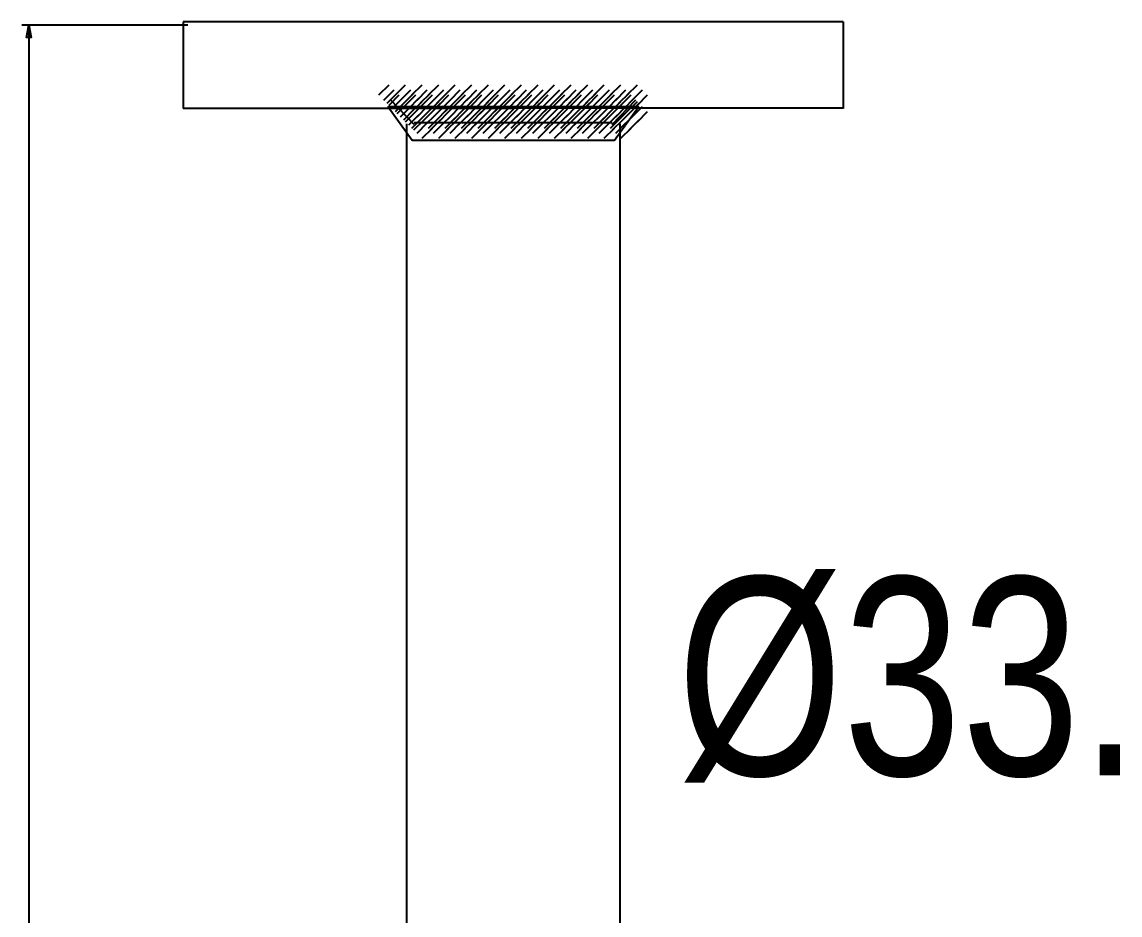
# Model space of a CAD drawing. Extents: x 0 to 152, y 6 to 260.
# Drawn here: x 49.17 to 90.01, y 39.16 to 72.37 of the extents above; entities that cross this region are included whole.
import ezdxf

# ---------------------------------------------------------------- set-up
doc = ezdxf.new("R2010")
doc.units = 0
doc.layers.add('LIVELLO_1', color=160, linetype='Continuous')
doc.styles.add('STD', font='txt')

# ---------------------------------------------------------------- blocks, each defined once
blk = doc.blocks.new('AI9-BLK319')
at = {"layer": 'LIVELLO_1', "color": 7}
for p, q in [((3.622518, -0.328318), (4.002856, 0.050987)), ((3.813032, -0.518142), (4.191475, -0.13677)), ((4.002856, -0.7059), (4.381128, -0.328318))]:
    blk.add_line(p, q, dxfattribs=at)
blk = doc.blocks.new('AI9-BLK318')
at = {"layer": 'LIVELLO_1', "color": 7}
blk.add_blockref('AI9-BLK319', (0, 0), dxfattribs=at)
blk = doc.blocks.new('AI9-BLK317')
at = {"layer": 'LIVELLO_1', "color": 7}
for p, q in [((3.856526, -0.172772), (4.233936, 0.206533)), ((4.046179, -0.362252), (4.424622, 0.014986)), ((4.233936, -0.552077), (4.614275, -0.172772))]:
    blk.add_line(p, q, dxfattribs=at)
blk = doc.blocks.new('AI9-BLK316')
at = {"layer": 'LIVELLO_1', "color": 7}
blk.add_blockref('AI9-BLK317', (0, 0), dxfattribs=at)
blk = doc.blocks.new('AI9-BLK315')
at = {"layer": 'LIVELLO_1', "color": 7}
for p, q in [((4.011297, 0.01912), (4.389741, 0.396358)), ((4.199055, -0.172772), (4.579393, 0.208601)), ((4.389741, -0.360185), (4.768012, 0.01912))]:
    blk.add_line(p, q, dxfattribs=at)
blk = doc.blocks.new('AI9-BLK314')
at = {"layer": 'LIVELLO_1', "color": 7}
blk.add_blockref('AI9-BLK315', (0, 0), dxfattribs=at)
blk = doc.blocks.new('AI9-BLK311')
at = {"layer": 'LIVELLO_1', "color": 7}
for p, q in [((3.007396, -0.328318), (3.387907, 0.050987)), ((3.197221, -0.518142), (3.575492, -0.13677)), ((3.387907, -0.7059), (3.766178, -0.328318))]:
    blk.add_line(p, q, dxfattribs=at)
blk = doc.blocks.new('AI9-BLK310')
at = {"layer": 'LIVELLO_1', "color": 7}
blk.add_blockref('AI9-BLK311', (0, 0), dxfattribs=at)
blk = doc.blocks.new('AI9-BLK309')
at = {"layer": 'LIVELLO_1', "color": 7}
for p, q in [((3.315904, -0.172772), (3.694348, 0.206533)), ((3.504696, -0.362252), (3.884001, 0.014986)), ((3.694348, -0.552077), (4.07262, -0.172772))]:
    blk.add_line(p, q, dxfattribs=at)
blk = doc.blocks.new('AI9-BLK308')
at = {"layer": 'LIVELLO_1', "color": 7}
blk.add_blockref('AI9-BLK309', (0, 0), dxfattribs=at)
blk = doc.blocks.new('AI9-BLK307')
at = {"layer": 'LIVELLO_1', "color": 7}
for p, q in [((3.622518, 0.01912), (4.002856, 0.396358)), ((3.813032, -0.172772), (4.191475, 0.208601)), ((4.002856, -0.360185), (4.381128, 0.01912))]:
    blk.add_line(p, q, dxfattribs=at)
blk = doc.blocks.new('AI9-BLK306')
at = {"layer": 'LIVELLO_1', "color": 7}
blk.add_blockref('AI9-BLK307', (0, 0), dxfattribs=at)
blk = doc.blocks.new('AI9-BLK305')
at = {"layer": 'LIVELLO_1', "color": 7}
for p, q in [((3.856526, 0.19172), (4.233936, 0.571025)), ((4.046179, 0.002239), (4.424622, 0.381544)), ((4.233936, -0.187585), (4.614275, 0.19172))]:
    blk.add_line(p, q, dxfattribs=at)
blk = doc.blocks.new('AI9-BLK304')
at = {"layer": 'LIVELLO_1', "color": 7}
blk.add_blockref('AI9-BLK305', (0, 0), dxfattribs=at)
blk = doc.blocks.new('AI9-BLK303')
at = {"layer": 'LIVELLO_1', "color": 7}
for p, q in [((4.011297, 0.345543), (4.389741, 0.724848)), ((4.199055, 0.157785), (4.579393, 0.535023)), ((4.389741, -0.033762), (4.768012, 0.345543))]:
    blk.add_line(p, q, dxfattribs=at)
blk = doc.blocks.new('AI9-BLK302')
at = {"layer": 'LIVELLO_1', "color": 7}
blk.add_blockref('AI9-BLK303', (0, 0), dxfattribs=at)
blk = doc.blocks.new('AI9-BLK301')
at = {"layer": 'LIVELLO_1', "color": 7}
for p, q in [((2.391585, -0.328318), (2.769857, 0.050987)), ((2.582271, -0.518142), (2.960543, -0.13677)), ((2.769857, -0.7059), (3.150195, -0.328318))]:
    blk.add_line(p, q, dxfattribs=at)
blk = doc.blocks.new('AI9-BLK300')
at = {"layer": 'LIVELLO_1', "color": 7}
blk.add_blockref('AI9-BLK301', (0, 0), dxfattribs=at)
blk = doc.blocks.new('AI9-BLK299')
at = {"layer": 'LIVELLO_1', "color": 7}
for p, q in [((2.700955, -0.172772), (3.079399, 0.206533)), ((2.888713, -0.362252), (3.269051, 0.014986)), ((3.079399, -0.552077), (3.456637, -0.172772))]:
    blk.add_line(p, q, dxfattribs=at)
blk = doc.blocks.new('AI9-BLK298')
at = {"layer": 'LIVELLO_1', "color": 7}
blk.add_blockref('AI9-BLK299', (0, 0), dxfattribs=at)
blk = doc.blocks.new('AI9-BLK297')
at = {"layer": 'LIVELLO_1', "color": 7}
for p, q in [((3.007396, 0.01912), (3.387907, 0.396358)), ((3.197221, -0.172772), (3.575492, 0.208601)), ((3.387907, -0.360185), (3.766178, 0.01912))]:
    blk.add_line(p, q, dxfattribs=at)
blk = doc.blocks.new('AI9-BLK296')
at = {"layer": 'LIVELLO_1', "color": 7}
blk.add_blockref('AI9-BLK297', (0, 0), dxfattribs=at)
blk = doc.blocks.new('AI9-BLK295')
at = {"layer": 'LIVELLO_1', "color": 7}
for p, q in [((3.315904, 0.19172), (3.694348, 0.571025)), ((3.504696, 0.002239), (3.884001, 0.381544)), ((3.694348, -0.187585), (4.07262, 0.19172))]:
    blk.add_line(p, q, dxfattribs=at)
blk = doc.blocks.new('AI9-BLK294')
at = {"layer": 'LIVELLO_1', "color": 7}
blk.add_blockref('AI9-BLK295', (0, 0), dxfattribs=at)
blk = doc.blocks.new('AI9-BLK293')
at = {"layer": 'LIVELLO_1', "color": 7}
for p, q in [((3.622518, 0.345543), (4.002856, 0.724848)), ((3.813032, 0.157785), (4.191475, 0.535023)), ((4.002856, -0.033762), (4.381128, 0.345543))]:
    blk.add_line(p, q, dxfattribs=at)
blk = doc.blocks.new('AI9-BLK292')
at = {"layer": 'LIVELLO_1', "color": 7}
blk.add_blockref('AI9-BLK293', (0, 0), dxfattribs=at)
blk = doc.blocks.new('AI9-BLK291')
at = {"layer": 'LIVELLO_1', "color": 7}
for p, q in [((1.776463, -0.328318), (2.154907, 0.050987)), ((1.964221, -0.518142), (2.34456, -0.13677)), ((2.154907, -0.7059), (2.533351, -0.328318))]:
    blk.add_line(p, q, dxfattribs=at)
blk = doc.blocks.new('AI9-BLK290')
at = {"layer": 'LIVELLO_1', "color": 7}
blk.add_blockref('AI9-BLK291', (0, 0), dxfattribs=at)
blk = doc.blocks.new('AI9-BLK289')
at = {"layer": 'LIVELLO_1', "color": 7}
for p, q in [((2.083077, -0.172772), (2.463416, 0.206533)), ((2.273763, -0.362252), (2.651001, 0.014986)), ((2.463416, -0.552077), (2.841687, -0.172772))]:
    blk.add_line(p, q, dxfattribs=at)
blk = doc.blocks.new('AI9-BLK288')
at = {"layer": 'LIVELLO_1', "color": 7}
blk.add_blockref('AI9-BLK289', (0, 0), dxfattribs=at)
blk = doc.blocks.new('AI9-BLK287')
at = {"layer": 'LIVELLO_1', "color": 7}
for p, q in [((2.391585, 0.01912), (2.769857, 0.396358)), ((2.582271, -0.172772), (2.960543, 0.208601)), ((2.769857, -0.360185), (3.150195, 0.01912))]:
    blk.add_line(p, q, dxfattribs=at)
blk = doc.blocks.new('AI9-BLK286')
at = {"layer": 'LIVELLO_1', "color": 7}
blk.add_blockref('AI9-BLK287', (0, 0), dxfattribs=at)
blk = doc.blocks.new('AI9-BLK285')
at = {"layer": 'LIVELLO_1', "color": 7}
for p, q in [((2.700955, 0.19172), (3.079399, 0.571025)), ((2.888713, 0.002239), (3.269051, 0.381544)), ((3.079399, -0.187585), (3.456637, 0.19172))]:
    blk.add_line(p, q, dxfattribs=at)
blk = doc.blocks.new('AI9-BLK284')
at = {"layer": 'LIVELLO_1', "color": 7}
blk.add_blockref('AI9-BLK285', (0, 0), dxfattribs=at)
blk = doc.blocks.new('AI9-BLK283')
at = {"layer": 'LIVELLO_1', "color": 7}
for p, q in [((3.007396, 0.345543), (3.387907, 0.724848)), ((3.197221, 0.157785), (3.575492, 0.535023)), ((3.387907, -0.033762), (3.766178, 0.345543))]:
    blk.add_line(p, q, dxfattribs=at)
blk = doc.blocks.new('AI9-BLK282')
at = {"layer": 'LIVELLO_1', "color": 7}
blk.add_blockref('AI9-BLK283', (0, 0), dxfattribs=at)
blk = doc.blocks.new('AI9-BLK281')
at = {"layer": 'LIVELLO_1', "color": 7}
for p, q in [((1.160653, -0.328318), (1.538924, 0.050987)), ((1.349272, -0.518142), (1.72961, -0.13677)), ((1.538924, -0.7059), (1.917368, -0.328318))]:
    blk.add_line(p, q, dxfattribs=at)
blk = doc.blocks.new('AI9-BLK280')
at = {"layer": 'LIVELLO_1', "color": 7}
blk.add_blockref('AI9-BLK281', (0, 0), dxfattribs=at)
blk = doc.blocks.new('AI9-BLK279')
at = {"layer": 'LIVELLO_1', "color": 7}
for p, q in [((1.468127, -0.172772), (1.848466, 0.206533)), ((1.65778, -0.362252), (2.036051, 0.014986)), ((1.848466, -0.552077), (2.226737, -0.172772))]:
    blk.add_line(p, q, dxfattribs=at)
blk = doc.blocks.new('AI9-BLK278')
at = {"layer": 'LIVELLO_1', "color": 7}
blk.add_blockref('AI9-BLK279', (0, 0), dxfattribs=at)
blk = doc.blocks.new('AI9-BLK277')
at = {"layer": 'LIVELLO_1', "color": 7}
for p, q in [((1.776463, 0.01912), (2.154907, 0.396358)), ((1.964221, -0.172772), (2.34456, 0.208601)), ((2.154907, -0.360185), (2.533351, 0.01912))]:
    blk.add_line(p, q, dxfattribs=at)
blk = doc.blocks.new('AI9-BLK276')
at = {"layer": 'LIVELLO_1', "color": 7}
blk.add_blockref('AI9-BLK277', (0, 0), dxfattribs=at)
blk = doc.blocks.new('AI9-BLK275')
at = {"layer": 'LIVELLO_1', "color": 7}
for p, q in [((2.083077, 0.19172), (2.463416, 0.571025)), ((2.273763, 0.002239), (2.651001, 0.381544)), ((2.463416, -0.187585), (2.841687, 0.19172))]:
    blk.add_line(p, q, dxfattribs=at)
blk = doc.blocks.new('AI9-BLK274')
at = {"layer": 'LIVELLO_1', "color": 7}
blk.add_blockref('AI9-BLK275', (0, 0), dxfattribs=at)
blk = doc.blocks.new('AI9-BLK273')
at = {"layer": 'LIVELLO_1', "color": 7}
for p, q in [((2.391585, 0.345543), (2.769857, 0.724848)), ((2.582271, 0.157785), (2.960543, 0.535023)), ((2.769857, -0.033762), (3.150195, 0.345543))]:
    blk.add_line(p, q, dxfattribs=at)
blk = doc.blocks.new('AI9-BLK272')
at = {"layer": 'LIVELLO_1', "color": 7}
blk.add_blockref('AI9-BLK273', (0, 0), dxfattribs=at)
blk = doc.blocks.new('AI9-BLK271')
at = {"layer": 'LIVELLO_1', "color": 7}
for p, q in [((0.543636, -0.328318), (0.923975, 0.050987)), ((0.733289, -0.518142), (1.111732, -0.13677)), ((0.923975, -0.7059), (1.302418, -0.328318))]:
    blk.add_line(p, q, dxfattribs=at)
blk = doc.blocks.new('AI9-BLK270')
at = {"layer": 'LIVELLO_1', "color": 7}
blk.add_blockref('AI9-BLK271', (0, 0), dxfattribs=at)
blk = doc.blocks.new('AI9-BLK269')
at = {"layer": 'LIVELLO_1', "color": 7}
for p, q in [((0.852144, -0.172772), (1.230416, 0.206533)), ((1.04283, -0.362252), (1.421102, 0.014986)), ((1.230416, -0.552077), (1.610754, -0.172772))]:
    blk.add_line(p, q, dxfattribs=at)
blk = doc.blocks.new('AI9-BLK268')
at = {"layer": 'LIVELLO_1', "color": 7}
blk.add_blockref('AI9-BLK269', (0, 0), dxfattribs=at)
blk = doc.blocks.new('AI9-BLK267')
at = {"layer": 'LIVELLO_1', "color": 7}
for p, q in [((1.160653, 0.01912), (1.538924, 0.396358)), ((1.349272, -0.172772), (1.72961, 0.208601)), ((1.538924, -0.360185), (1.917368, 0.01912))]:
    blk.add_line(p, q, dxfattribs=at)
blk = doc.blocks.new('AI9-BLK266')
at = {"layer": 'LIVELLO_1', "color": 7}
blk.add_blockref('AI9-BLK267', (0, 0), dxfattribs=at)
blk = doc.blocks.new('AI9-BLK265')
at = {"layer": 'LIVELLO_1', "color": 7}
for p, q in [((1.468127, 0.19172), (1.848466, 0.571025)), ((1.65778, 0.002239), (2.036051, 0.381544)), ((1.848466, -0.187585), (2.226737, 0.19172))]:
    blk.add_line(p, q, dxfattribs=at)
blk = doc.blocks.new('AI9-BLK264')
at = {"layer": 'LIVELLO_1', "color": 7}
blk.add_blockref('AI9-BLK265', (0, 0), dxfattribs=at)
blk = doc.blocks.new('AI9-BLK263')
at = {"layer": 'LIVELLO_1', "color": 7}
for p, q in [((1.776463, 0.345543), (2.154907, 0.724848)), ((1.964221, 0.157785), (2.34456, 0.535023)), ((2.154907, -0.033762), (2.533351, 0.345543))]:
    blk.add_line(p, q, dxfattribs=at)
blk = doc.blocks.new('AI9-BLK262')
at = {"layer": 'LIVELLO_1', "color": 7}
blk.add_blockref('AI9-BLK263', (0, 0), dxfattribs=at)
blk = doc.blocks.new('AI9-BLK261')
at = {"layer": 'LIVELLO_1', "color": 7}
for p, q in [((-0.071313, -0.328318), (0.307992, 0.050987)), ((0.118339, -0.518142), (0.496783, -0.13677)), ((0.307992, -0.7059), (0.686435, -0.328318))]:
    blk.add_line(p, q, dxfattribs=at)
blk = doc.blocks.new('AI9-BLK260')
at = {"layer": 'LIVELLO_1', "color": 7}
blk.add_blockref('AI9-BLK261', (0, 0), dxfattribs=at)
blk = doc.blocks.new('AI9-BLK259')
at = {"layer": 'LIVELLO_1', "color": 7}
for p, q in [((0.237195, -0.172772), (0.615466, 0.206533)), ((0.426847, -0.362252), (0.805119, 0.014986)), ((0.615466, -0.552077), (0.99391, -0.172772))]:
    blk.add_line(p, q, dxfattribs=at)
blk = doc.blocks.new('AI9-BLK258')
at = {"layer": 'LIVELLO_1', "color": 7}
blk.add_blockref('AI9-BLK259', (0, 0), dxfattribs=at)
blk = doc.blocks.new('AI9-BLK257')
at = {"layer": 'LIVELLO_1', "color": 7}
for p, q in [((0.543636, 0.01912), (0.923975, 0.396358)), ((0.733289, -0.172772), (1.111732, 0.208601)), ((0.923975, -0.360185), (1.302418, 0.01912))]:
    blk.add_line(p, q, dxfattribs=at)
blk = doc.blocks.new('AI9-BLK256')
at = {"layer": 'LIVELLO_1', "color": 7}
blk.add_blockref('AI9-BLK257', (0, 0), dxfattribs=at)
blk = doc.blocks.new('AI9-BLK255')
at = {"layer": 'LIVELLO_1', "color": 7}
for p, q in [((0.852144, 0.19172), (1.230416, 0.571025)), ((1.04283, 0.002239), (1.421102, 0.381544)), ((1.230416, -0.187585), (1.610754, 0.19172))]:
    blk.add_line(p, q, dxfattribs=at)
blk = doc.blocks.new('AI9-BLK254')
at = {"layer": 'LIVELLO_1', "color": 7}
blk.add_blockref('AI9-BLK255', (0, 0), dxfattribs=at)
blk = doc.blocks.new('AI9-BLK253')
at = {"layer": 'LIVELLO_1', "color": 7}
for p, q in [((1.160653, 0.345543), (1.538924, 0.724848)), ((1.349272, 0.157785), (1.72961, 0.535023)), ((1.538924, -0.033762), (1.917368, 0.345543))]:
    blk.add_line(p, q, dxfattribs=at)
blk = doc.blocks.new('AI9-BLK252')
at = {"layer": 'LIVELLO_1', "color": 7}
blk.add_blockref('AI9-BLK253', (0, 0), dxfattribs=at)
blk = doc.blocks.new('AI9-BLK251')
at = {"layer": 'LIVELLO_1', "color": 7}
for p, q in [((-0.687297, -0.328318), (-0.309025, 0.050987)), ((-0.496611, -0.518142), (-0.1192, -0.13677)), ((-0.309025, -0.7059), (0.071486, -0.328318))]:
    blk.add_line(p, q, dxfattribs=at)
blk = doc.blocks.new('AI9-BLK250')
at = {"layer": 'LIVELLO_1', "color": 7}
blk.add_blockref('AI9-BLK251', (0, 0), dxfattribs=at)
blk = doc.blocks.new('AI9-BLK249')
at = {"layer": 'LIVELLO_1', "color": 7}
for p, q in [((-0.378788, -0.172772), (-0.000517, 0.206533)), ((-0.190169, -0.362252), (0.190169, 0.014986)), ((-0.000517, -0.552077), (0.377927, -0.172772))]:
    blk.add_line(p, q, dxfattribs=at)
blk = doc.blocks.new('AI9-BLK248')
at = {"layer": 'LIVELLO_1', "color": 7}
blk.add_blockref('AI9-BLK249', (0, 0), dxfattribs=at)
blk = doc.blocks.new('AI9-BLK247')
at = {"layer": 'LIVELLO_1', "color": 7}
for p, q in [((-0.071313, 0.01912), (0.307992, 0.396358)), ((0.118339, -0.172772), (0.496783, 0.208601)), ((0.307992, -0.360185), (0.686435, 0.01912))]:
    blk.add_line(p, q, dxfattribs=at)
blk = doc.blocks.new('AI9-BLK246')
at = {"layer": 'LIVELLO_1', "color": 7}
blk.add_blockref('AI9-BLK247', (0, 0), dxfattribs=at)
blk = doc.blocks.new('AI9-BLK245')
at = {"layer": 'LIVELLO_1', "color": 7}
for p, q in [((0.237195, 0.19172), (0.615466, 0.571025)), ((0.426847, 0.002239), (0.805119, 0.381544)), ((0.615466, -0.187585), (0.99391, 0.19172))]:
    blk.add_line(p, q, dxfattribs=at)
blk = doc.blocks.new('AI9-BLK244')
at = {"layer": 'LIVELLO_1', "color": 7}
blk.add_blockref('AI9-BLK245', (0, 0), dxfattribs=at)
blk = doc.blocks.new('AI9-BLK243')
at = {"layer": 'LIVELLO_1', "color": 7}
for p, q in [((0.543636, 0.345543), (0.923975, 0.724848)), ((0.733289, 0.157785), (1.111732, 0.535023)), ((0.923975, -0.033762), (1.302418, 0.345543))]:
    blk.add_line(p, q, dxfattribs=at)
blk = doc.blocks.new('AI9-BLK242')
at = {"layer": 'LIVELLO_1', "color": 7}
blk.add_blockref('AI9-BLK243', (0, 0), dxfattribs=at)
blk = doc.blocks.new('AI9-BLK241')
at = {"layer": 'LIVELLO_1', "color": 7}
for p, q in [((-1.302246, -0.328318), (-0.923975, 0.050987)), ((-1.112594, -0.518142), (-0.73415, -0.13677)), ((-0.923975, -0.7059), (-0.544497, -0.328318))]:
    blk.add_line(p, q, dxfattribs=at)
blk = doc.blocks.new('AI9-BLK240')
at = {"layer": 'LIVELLO_1', "color": 7}
blk.add_blockref('AI9-BLK241', (0, 0), dxfattribs=at)
blk = doc.blocks.new('AI9-BLK239')
at = {"layer": 'LIVELLO_1', "color": 7}
for p, q in [((-0.995805, -0.172772), (-0.615466, 0.206533)), ((-0.806152, -0.362252), (-0.427709, 0.014986)), ((-0.615466, -0.552077), (-0.237023, -0.172772))]:
    blk.add_line(p, q, dxfattribs=at)
blk = doc.blocks.new('AI9-BLK238')
at = {"layer": 'LIVELLO_1', "color": 7}
blk.add_blockref('AI9-BLK239', (0, 0), dxfattribs=at)
blk = doc.blocks.new('AI9-BLK237')
at = {"layer": 'LIVELLO_1', "color": 7}
for p, q in [((-0.687297, 0.01912), (-0.309025, 0.396358)), ((-0.496611, -0.172772), (-0.1192, 0.208601)), ((-0.309025, -0.360185), (0.071486, 0.01912))]:
    blk.add_line(p, q, dxfattribs=at)
blk = doc.blocks.new('AI9-BLK236')
at = {"layer": 'LIVELLO_1', "color": 7}
blk.add_blockref('AI9-BLK237', (0, 0), dxfattribs=at)
blk = doc.blocks.new('AI9-BLK235')
at = {"layer": 'LIVELLO_1', "color": 7}
for p, q in [((-0.378788, 0.19172), (-0.000517, 0.571025)), ((-0.190169, 0.002239), (0.190169, 0.381544)), ((-0.000517, -0.187585), (0.377927, 0.19172))]:
    blk.add_line(p, q, dxfattribs=at)
blk = doc.blocks.new('AI9-BLK234')
at = {"layer": 'LIVELLO_1', "color": 7}
blk.add_blockref('AI9-BLK235', (0, 0), dxfattribs=at)
blk = doc.blocks.new('AI9-BLK233')
at = {"layer": 'LIVELLO_1', "color": 7}
for p, q in [((-0.071313, 0.345543), (0.307992, 0.724848)), ((0.118339, 0.157785), (0.496783, 0.535023)), ((0.307992, -0.033762), (0.686435, 0.345543))]:
    blk.add_line(p, q, dxfattribs=at)
blk = doc.blocks.new('AI9-BLK232')
at = {"layer": 'LIVELLO_1', "color": 7}
blk.add_blockref('AI9-BLK233', (0, 0), dxfattribs=at)
blk = doc.blocks.new('AI9-BLK231')
at = {"layer": 'LIVELLO_1', "color": 7}
for p, q in [((-1.918229, -0.328318), (-1.539958, 0.050987)), ((-1.72961, -0.518142), (-1.349272, -0.13677)), ((-1.539958, -0.7059), (-1.161514, -0.328318))]:
    blk.add_line(p, q, dxfattribs=at)
blk = doc.blocks.new('AI9-BLK230')
at = {"layer": 'LIVELLO_1', "color": 7}
blk.add_blockref('AI9-BLK231', (0, 0), dxfattribs=at)
blk = doc.blocks.new('AI9-BLK229')
at = {"layer": 'LIVELLO_1', "color": 7}
for p, q in [((-1.611788, -0.172772), (-1.231449, 0.206533)), ((-1.421102, -0.362252), (-1.042658, 0.014986)), ((-1.231449, -0.552077), (-0.853006, -0.172772))]:
    blk.add_line(p, q, dxfattribs=at)
blk = doc.blocks.new('AI9-BLK228')
at = {"layer": 'LIVELLO_1', "color": 7}
blk.add_blockref('AI9-BLK229', (0, 0), dxfattribs=at)
blk = doc.blocks.new('AI9-BLK227')
at = {"layer": 'LIVELLO_1', "color": 7}
for p, q in [((-1.302246, 0.01912), (-0.923975, 0.396358)), ((-1.112594, -0.172772), (-0.73415, 0.208601)), ((-0.923975, -0.360185), (-0.544497, 0.01912))]:
    blk.add_line(p, q, dxfattribs=at)
blk = doc.blocks.new('AI9-BLK226')
at = {"layer": 'LIVELLO_1', "color": 7}
blk.add_blockref('AI9-BLK227', (0, 0), dxfattribs=at)
blk = doc.blocks.new('AI9-BLK225')
at = {"layer": 'LIVELLO_1', "color": 7}
for p, q in [((-0.995805, 0.19172), (-0.615466, 0.571025)), ((-0.806152, 0.002239), (-0.427709, 0.381544)), ((-0.615466, -0.187585), (-0.237023, 0.19172))]:
    blk.add_line(p, q, dxfattribs=at)
blk = doc.blocks.new('AI9-BLK224')
at = {"layer": 'LIVELLO_1', "color": 7}
blk.add_blockref('AI9-BLK225', (0, 0), dxfattribs=at)
blk = doc.blocks.new('AI9-BLK223')
at = {"layer": 'LIVELLO_1', "color": 7}
for p, q in [((-0.687297, 0.345543), (-0.309025, 0.724848)), ((-0.496611, 0.157785), (-0.1192, 0.535023)), ((-0.309025, -0.033762), (0.071486, 0.345543))]:
    blk.add_line(p, q, dxfattribs=at)
blk = doc.blocks.new('AI9-BLK222')
at = {"layer": 'LIVELLO_1', "color": 7}
blk.add_blockref('AI9-BLK223', (0, 0), dxfattribs=at)
blk = doc.blocks.new('AI9-BLK221')
at = {"layer": 'LIVELLO_1', "color": 7}
for p, q in [((-2.535246, -0.328318), (-2.154907, 0.050987)), ((-2.345593, -0.518142), (-1.96715, -0.13677)), ((-2.154907, -0.7059), (-1.776463, -0.328318))]:
    blk.add_line(p, q, dxfattribs=at)
blk = doc.blocks.new('AI9-BLK220')
at = {"layer": 'LIVELLO_1', "color": 7}
blk.add_blockref('AI9-BLK221', (0, 0), dxfattribs=at)
blk = doc.blocks.new('AI9-BLK219')
at = {"layer": 'LIVELLO_1', "color": 7}
for p, q in [((-2.226737, -0.172772), (-1.848294, 0.206533)), ((-2.037085, -0.362252), (-1.658641, 0.014986)), ((-1.848294, -0.552077), (-1.467955, -0.172772))]:
    blk.add_line(p, q, dxfattribs=at)
blk = doc.blocks.new('AI9-BLK218')
at = {"layer": 'LIVELLO_1', "color": 7}
blk.add_blockref('AI9-BLK219', (0, 0), dxfattribs=at)
blk = doc.blocks.new('AI9-BLK217')
at = {"layer": 'LIVELLO_1', "color": 7}
for p, q in [((-1.918229, 0.01912), (-1.539958, 0.396358)), ((-1.72961, -0.172772), (-1.349272, 0.208601)), ((-1.539958, -0.360185), (-1.161514, 0.01912))]:
    blk.add_line(p, q, dxfattribs=at)
blk = doc.blocks.new('AI9-BLK216')
at = {"layer": 'LIVELLO_1', "color": 7}
blk.add_blockref('AI9-BLK217', (0, 0), dxfattribs=at)
blk = doc.blocks.new('AI9-BLK215')
at = {"layer": 'LIVELLO_1', "color": 7}
for p, q in [((-1.611788, 0.19172), (-1.231449, 0.571025)), ((-1.421102, 0.002239), (-1.042658, 0.381544)), ((-1.231449, -0.187585), (-0.853006, 0.19172))]:
    blk.add_line(p, q, dxfattribs=at)
blk = doc.blocks.new('AI9-BLK214')
at = {"layer": 'LIVELLO_1', "color": 7}
blk.add_blockref('AI9-BLK215', (0, 0), dxfattribs=at)
blk = doc.blocks.new('AI9-BLK213')
at = {"layer": 'LIVELLO_1', "color": 7}
for p, q in [((-1.302246, 0.345543), (-0.923975, 0.724848)), ((-1.112594, 0.157785), (-0.73415, 0.535023)), ((-0.923975, -0.033762), (-0.544497, 0.345543))]:
    blk.add_line(p, q, dxfattribs=at)
blk = doc.blocks.new('AI9-BLK212')
at = {"layer": 'LIVELLO_1', "color": 7}
blk.add_blockref('AI9-BLK213', (0, 0), dxfattribs=at)
blk = doc.blocks.new('AI9-BLK211')
at = {"layer": 'LIVELLO_1', "color": 7}
for p, q in [((-3.151229, -0.328318), (-2.77089, 0.050987)), ((-2.960543, -0.518142), (-2.582099, -0.13677)), ((-2.77089, -0.7059), (-2.392447, -0.328318))]:
    blk.add_line(p, q, dxfattribs=at)
blk = doc.blocks.new('AI9-BLK210')
at = {"layer": 'LIVELLO_1', "color": 7}
blk.add_blockref('AI9-BLK211', (0, 0), dxfattribs=at)
blk = doc.blocks.new('AI9-BLK209')
at = {"layer": 'LIVELLO_1', "color": 7}
for p, q in [((-2.841687, -0.172772), (-2.464277, 0.206533)), ((-2.652035, -0.362252), (-2.273591, 0.014986)), ((-2.464277, -0.552077), (-2.083938, -0.172772))]:
    blk.add_line(p, q, dxfattribs=at)
blk = doc.blocks.new('AI9-BLK208')
at = {"layer": 'LIVELLO_1', "color": 7}
blk.add_blockref('AI9-BLK209', (0, 0), dxfattribs=at)
blk = doc.blocks.new('AI9-BLK207')
at = {"layer": 'LIVELLO_1', "color": 7}
for p, q in [((-2.535246, 0.01912), (-2.154907, 0.396358)), ((-2.345593, -0.172772), (-1.96715, 0.208601)), ((-2.154907, -0.360185), (-1.776463, 0.01912))]:
    blk.add_line(p, q, dxfattribs=at)
blk = doc.blocks.new('AI9-BLK206')
at = {"layer": 'LIVELLO_1', "color": 7}
blk.add_blockref('AI9-BLK207', (0, 0), dxfattribs=at)
blk = doc.blocks.new('AI9-BLK205')
at = {"layer": 'LIVELLO_1', "color": 7}
for p, q in [((-2.226737, 0.19172), (-1.848294, 0.571025)), ((-2.037085, 0.002239), (-1.658641, 0.381544)), ((-1.848294, -0.187585), (-1.467955, 0.19172))]:
    blk.add_line(p, q, dxfattribs=at)
blk = doc.blocks.new('AI9-BLK204')
at = {"layer": 'LIVELLO_1', "color": 7}
blk.add_blockref('AI9-BLK205', (0, 0), dxfattribs=at)
blk = doc.blocks.new('AI9-BLK203')
at = {"layer": 'LIVELLO_1', "color": 7}
for p, q in [((-1.918229, 0.345543), (-1.539958, 0.724848)), ((-1.72961, 0.157785), (-1.349272, 0.535023)), ((-1.539958, -0.033762), (-1.161514, 0.345543))]:
    blk.add_line(p, q, dxfattribs=at)
blk = doc.blocks.new('AI9-BLK202')
at = {"layer": 'LIVELLO_1', "color": 7}
blk.add_blockref('AI9-BLK203', (0, 0), dxfattribs=at)
blk = doc.blocks.new('AI9-BLK201')
at = {"layer": 'LIVELLO_1', "color": 7}
for p, q in [((-3.766178, -0.328318), (-3.387735, 0.050987)), ((-3.576526, -0.518142), (-3.198082, -0.13677)), ((-3.387735, -0.7059), (-3.007396, -0.328318))]:
    blk.add_line(p, q, dxfattribs=at)
blk = doc.blocks.new('AI9-BLK200')
at = {"layer": 'LIVELLO_1', "color": 7}
blk.add_blockref('AI9-BLK201', (0, 0), dxfattribs=at)
blk = doc.blocks.new('AI9-BLK199')
at = {"layer": 'LIVELLO_1', "color": 7}
for p, q in [((-3.45767, -0.172772), (-3.079226, 0.206533)), ((-3.269912, -0.362252), (-2.889574, 0.014986)), ((-3.079226, -0.552077), (-2.700955, -0.172772))]:
    blk.add_line(p, q, dxfattribs=at)
blk = doc.blocks.new('AI9-BLK198')
at = {"layer": 'LIVELLO_1', "color": 7}
blk.add_blockref('AI9-BLK199', (0, 0), dxfattribs=at)
blk = doc.blocks.new('AI9-BLK197')
at = {"layer": 'LIVELLO_1', "color": 7}
for p, q in [((-3.151229, 0.01912), (-2.77089, 0.396358)), ((-2.960543, -0.172772), (-2.582099, 0.208601)), ((-2.77089, -0.360185), (-2.392447, 0.01912))]:
    blk.add_line(p, q, dxfattribs=at)
blk = doc.blocks.new('AI9-BLK196')
at = {"layer": 'LIVELLO_1', "color": 7}
blk.add_blockref('AI9-BLK197', (0, 0), dxfattribs=at)
blk = doc.blocks.new('AI9-BLK195')
at = {"layer": 'LIVELLO_1', "color": 7}
for p, q in [((-2.841687, 0.19172), (-2.464277, 0.571025)), ((-2.652035, 0.002239), (-2.273591, 0.381544)), ((-2.464277, -0.187585), (-2.083938, 0.19172))]:
    blk.add_line(p, q, dxfattribs=at)
blk = doc.blocks.new('AI9-BLK194')
at = {"layer": 'LIVELLO_1', "color": 7}
blk.add_blockref('AI9-BLK195', (0, 0), dxfattribs=at)
blk = doc.blocks.new('AI9-BLK193')
at = {"layer": 'LIVELLO_1', "color": 7}
for p, q in [((-2.535246, 0.345543), (-2.154907, 0.724848)), ((-2.345593, 0.157785), (-1.96715, 0.535023)), ((-2.154907, -0.033762), (-1.776463, 0.345543))]:
    blk.add_line(p, q, dxfattribs=at)
blk = doc.blocks.new('AI9-BLK192')
at = {"layer": 'LIVELLO_1', "color": 7}
blk.add_blockref('AI9-BLK193', (0, 0), dxfattribs=at)
blk = doc.blocks.new('AI9-BLK191')
at = {"layer": 'LIVELLO_1', "color": 7}
for p, q in [((-4.07262, -0.172772), (-3.695209, 0.206533)), ((-3.884862, -0.362252), (-3.504523, 0.014986)), ((-3.695209, -0.552077), (-3.316938, -0.172772))]:
    blk.add_line(p, q, dxfattribs=at)
blk = doc.blocks.new('AI9-BLK190')
at = {"layer": 'LIVELLO_1', "color": 7}
blk.add_blockref('AI9-BLK191', (0, 0), dxfattribs=at)
blk = doc.blocks.new('AI9-BLK189')
at = {"layer": 'LIVELLO_1', "color": 7}
for p, q in [((-3.766178, 0.01912), (-3.387735, 0.396358)), ((-3.576526, -0.172772), (-3.198082, 0.208601)), ((-3.387735, -0.360185), (-3.007396, 0.01912))]:
    blk.add_line(p, q, dxfattribs=at)
blk = doc.blocks.new('AI9-BLK188')
at = {"layer": 'LIVELLO_1', "color": 7}
blk.add_blockref('AI9-BLK189', (0, 0), dxfattribs=at)
blk = doc.blocks.new('AI9-BLK187')
at = {"layer": 'LIVELLO_1', "color": 7}
for p, q in [((-3.45767, 0.19172), (-3.079226, 0.571025)), ((-3.269912, 0.002239), (-2.889574, 0.381544)), ((-3.079226, -0.187585), (-2.700955, 0.19172))]:
    blk.add_line(p, q, dxfattribs=at)
blk = doc.blocks.new('AI9-BLK186')
at = {"layer": 'LIVELLO_1', "color": 7}
blk.add_blockref('AI9-BLK187', (0, 0), dxfattribs=at)
blk = doc.blocks.new('AI9-BLK185')
at = {"layer": 'LIVELLO_1', "color": 7}
for p, q in [((-3.151229, 0.345543), (-2.77089, 0.724848)), ((-2.960543, 0.157785), (-2.582099, 0.535023)), ((-2.77089, -0.033762), (-2.392447, 0.345543))]:
    blk.add_line(p, q, dxfattribs=at)
blk = doc.blocks.new('AI9-BLK184')
at = {"layer": 'LIVELLO_1', "color": 7}
blk.add_blockref('AI9-BLK185', (0, 0), dxfattribs=at)
blk = doc.blocks.new('AI9-BLK183')
at = {"layer": 'LIVELLO_1', "color": 7}
for p, q in [((-4.382161, 0.01912), (-4.003718, 0.396358)), ((-4.191475, -0.172772), (-3.813032, 0.208601)), ((-4.003718, -0.360185), (-3.623379, 0.01912))]:
    blk.add_line(p, q, dxfattribs=at)
blk = doc.blocks.new('AI9-BLK182')
at = {"layer": 'LIVELLO_1', "color": 7}
blk.add_blockref('AI9-BLK183', (0, 0), dxfattribs=at)
blk = doc.blocks.new('AI9-BLK181')
at = {"layer": 'LIVELLO_1', "color": 7}
for p, q in [((-4.07262, 0.19172), (-3.695209, 0.571025)), ((-3.884862, 0.002239), (-3.504523, 0.381544)), ((-3.695209, -0.187585), (-3.316938, 0.19172))]:
    blk.add_line(p, q, dxfattribs=at)
blk = doc.blocks.new('AI9-BLK180')
at = {"layer": 'LIVELLO_1', "color": 7}
blk.add_blockref('AI9-BLK181', (0, 0), dxfattribs=at)
blk = doc.blocks.new('AI9-BLK179')
at = {"layer": 'LIVELLO_1', "color": 7}
for p, q in [((-3.766178, 0.345543), (-3.387735, 0.724848)), ((-3.576526, 0.157785), (-3.198082, 0.535023)), ((-3.387735, -0.033762), (-3.007396, 0.345543))]:
    blk.add_line(p, q, dxfattribs=at)
blk = doc.blocks.new('AI9-BLK178')
at = {"layer": 'LIVELLO_1', "color": 7}
blk.add_blockref('AI9-BLK179', (0, 0), dxfattribs=at)
blk = doc.blocks.new('AI9-BLK177')
at = {"layer": 'LIVELLO_1', "color": 7}
for p, q in [((-4.614705, 0.19172), (-4.234367, 0.571025)), ((-4.424192, 0.002239), (-4.046781, 0.381544)), ((-4.234367, -0.187585), (-3.856095, 0.19172))]:
    blk.add_line(p, q, dxfattribs=at)
blk = doc.blocks.new('AI9-BLK176')
at = {"layer": 'LIVELLO_1', "color": 7}
blk.add_blockref('AI9-BLK177', (0, 0), dxfattribs=at)
blk = doc.blocks.new('AI9-BLK175')
at = {"layer": 'LIVELLO_1', "color": 7}
for p, q in [((-4.382161, 0.345543), (-4.003718, 0.724848)), ((-4.191475, 0.157785), (-3.813032, 0.535023)), ((-4.003718, -0.033762), (-3.623379, 0.345543))]:
    blk.add_line(p, q, dxfattribs=at)
blk = doc.blocks.new('AI9-BLK174')
at = {"layer": 'LIVELLO_1', "color": 7}
blk.add_blockref('AI9-BLK175', (0, 0), dxfattribs=at)
blk = doc.blocks.new('AI9-BLK173')
at = {"layer": 'LIVELLO_1', "color": 7}
for p, q in [((-4.768012, 0.345543), (-4.389568, 0.724848)), ((-4.580254, 0.157785), (-4.199916, 0.535023)), ((-4.389568, -0.033762), (-4.011297, 0.345543))]:
    blk.add_line(p, q, dxfattribs=at)
blk = doc.blocks.new('AI9-BLK172')
at = {"layer": 'LIVELLO_1', "color": 7}
blk.add_blockref('AI9-BLK173', (0, 0), dxfattribs=at)
blk = doc.blocks.new('AI9-BLK1')
at = {"layer": 'LIVELLO_1', "color": 7}
for p, q in [((-20.619, -59.576), (-26.787, -59.576)), ((-26.529, -59.576), (-26.529, -112.429)), ((-20.792, -59.454), (-20.792, -62.668)), ((3.757, -59.454), (3.757, -62.668)), ((-12.203, -63.261), (-13.078, -62.347)), ((-4.832, -63.261), (-3.958, -62.347)), ((-8.519, -62.668), (-20.792, -62.668)), ((3.757, -62.658), (-8.519, -62.658)), ((-12.487, -63.24), (-12.487, -110.484)), ((-4.832, -63.208), (-12.205, -63.208)), ((-4.55, -63.24), (-4.55, -110.484))]:
    blk.add_line(p, q, dxfattribs=at)
for points in [[(-26.529, -59.576), (-26.448, -60.035), (-26.613, -60.035), (-26.529, -59.576)], [(3.757, -59.454), (-8.519, -59.454), (-20.792, -59.454)]]:
    blk.add_lwpolyline(points, dxfattribs=at)
blk.add_lwpolyline([(-8.519, -62.613), (-13.172, -62.613), (-12.281, -63.845), (-4.756, -63.845), (-3.863, -62.613)], close=True, dxfattribs=at)
for name, p in [('AI9-BLK172', (-8.747, -62.515)), ('AI9-BLK174', (-8.518, -62.515)), ('AI9-BLK178', (-8.518, -62.515)), ('AI9-BLK184', (-8.518, -62.515)), ('AI9-BLK192', (-8.518, -62.515)), ('AI9-BLK202', (-8.518, -62.515)), ('AI9-BLK212', (-8.518, -62.515)), ('AI9-BLK222', (-8.518, -62.515)), ('AI9-BLK232', (-8.518, -62.515)), ('AI9-BLK242', (-8.518, -62.515)), ('AI9-BLK252', (-8.518, -62.515)), ('AI9-BLK262', (-8.518, -62.515)), ('AI9-BLK272', (-8.518, -62.515)), ('AI9-BLK282', (-8.518, -62.515)), ('AI9-BLK292', (-8.518, -62.515)), ('AI9-BLK302', (-8.289, -62.515)), ('AI9-BLK176', (-8.594, -62.669)), ('AI9-BLK182', (-8.518, -62.803)), ('AI9-BLK180', (-8.518, -62.669)), ('AI9-BLK188', (-8.518, -62.803)), ('AI9-BLK186', (-8.518, -62.669)), ('AI9-BLK196', (-8.518, -62.803)), ('AI9-BLK194', (-8.518, -62.669)), ('AI9-BLK206', (-8.518, -62.803)), ('AI9-BLK204', (-8.518, -62.669)), ('AI9-BLK216', (-8.518, -62.803)), ('AI9-BLK214', (-8.518, -62.669)), ('AI9-BLK226', (-8.518, -62.803)), ('AI9-BLK224', (-8.518, -62.669)), ('AI9-BLK236', (-8.518, -62.803)), ('AI9-BLK234', (-8.518, -62.669)), ('AI9-BLK246', (-8.518, -62.803)), ('AI9-BLK244', (-8.518, -62.669)), ('AI9-BLK256', (-8.518, -62.803)), ('AI9-BLK254', (-8.518, -62.669)), ('AI9-BLK266', (-8.518, -62.803)), ('AI9-BLK264', (-8.518, -62.669)), ('AI9-BLK276', (-8.518, -62.803)), ('AI9-BLK274', (-8.518, -62.669)), ('AI9-BLK286', (-8.518, -62.803)), ('AI9-BLK284', (-8.518, -62.669)), ('AI9-BLK296', (-8.518, -62.803)), ('AI9-BLK294', (-8.518, -62.669)), ('AI9-BLK306', (-8.518, -62.803)), ('AI9-BLK304', (-8.443, -62.669)), ('AI9-BLK314', (-8.289, -62.803)), ('AI9-BLK190', (-8.518, -62.919)), ('AI9-BLK198', (-8.518, -62.919)), ('AI9-BLK208', (-8.518, -62.919)), ('AI9-BLK218', (-8.518, -62.919)), ('AI9-BLK228', (-8.518, -62.919)), ('AI9-BLK238', (-8.518, -62.919)), ('AI9-BLK248', (-8.518, -62.919)), ('AI9-BLK258', (-8.518, -62.919)), ('AI9-BLK268', (-8.518, -62.919)), ('AI9-BLK278', (-8.518, -62.919)), ('AI9-BLK288', (-8.518, -62.919)), ('AI9-BLK298', (-8.518, -62.919)), ('AI9-BLK308', (-8.518, -62.919)), ('AI9-BLK316', (-8.443, -62.919)), ('AI9-BLK200', (-8.518, -63.073)), ('AI9-BLK210', (-8.518, -63.073)), ('AI9-BLK220', (-8.518, -63.073)), ('AI9-BLK230', (-8.518, -63.073)), ('AI9-BLK240', (-8.518, -63.073)), ('AI9-BLK250', (-8.518, -63.073)), ('AI9-BLK260', (-8.518, -63.073)), ('AI9-BLK270', (-8.518, -63.073)), ('AI9-BLK280', (-8.518, -63.073)), ('AI9-BLK290', (-8.518, -63.073)), ('AI9-BLK300', (-8.518, -63.073)), ('AI9-BLK310', (-8.518, -63.073)), ('AI9-BLK318', (-8.518, -63.073))]:
    blk.add_blockref(name, p, dxfattribs=at)
at = {"layer": 'LIVELLO_1', "color": 7, "insert": (-2.43, -80.101), "char_height": 7.36712, "attachment_point": 1, "style": 'STD'}
blk.add_mtext('\\fArial Narrow|b0|i0;\\H7.3671;\\W0.94;\\C7;Ø33.', dxfattribs=at)

msp = doc.modelspace()

# ---------------------------------------------------------------- block references
at = {"layer": 'LIVELLO_1', "color": 7}
msp.add_blockref('AI9-BLK1', (75.956432, 131.825545), dxfattribs=at)

doc.saveas('drawing.dxf')
